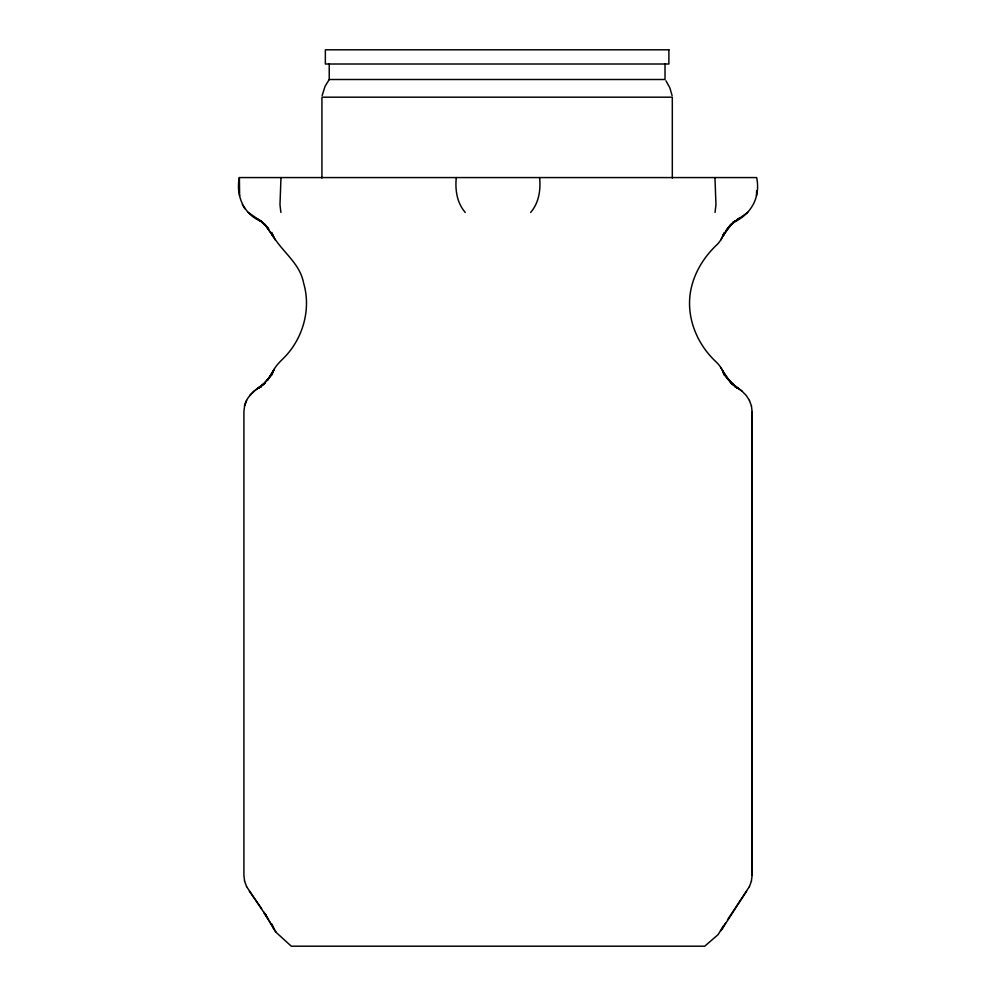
<?xml version="1.0" encoding="UTF-8"?>
<svg xmlns="http://www.w3.org/2000/svg" width="996" height="996" viewBox="0 0 996 996"><rect width="100%" height="100%" fill="white"/><g stroke="black" fill="none" stroke-linecap="round" stroke-linejoin="round"><path stroke-width="1.49" d="M456.293 177.574C455.023 189.85 456.927 202.86 465.257 212.447M266.555 226.403L258.661 219.469L261.189 221.349C243.609 214.377 235.691 195.627 239.339 177.574L756.661 177.574C760.745 197.619 751.059 214.439 733.006 222.681L735.434 220.813L729.52 225.88L735.434 220.813M756.437 195.814L756.661 190.746M751.407 881.099L752.129 875.372L752.129 411.634L751.42 405.945M715.041 212.447L715.962 204.703L714.954 177.574M322.156 95.591L325.032 86.378L329.228 79.506L329.228 64.005M271.846 375.044L273.103 371.346M724.154 232.404C722.947 236.911 720.494 241.02 717.282 244.381C703.388 257.304 693.079 274.373 690.265 293.31C686.518 318.745 697.499 344.653 716.099 361.884C719.249 364.785 721.565 368.408 723.382 372.255L722.996 371.496L730.753 382.613L728.537 379.986M244.543 405.945C246.871 395.474 256.059 389.336 264.276 383.647L254.117 391.042L249.784 395.474M246.56 400.504L244.58 405.97L243.908 411.634L243.908 875.372L244.593 881.099M749.39 886.602L751.445 881.099M267.053 917.192L264.724 913.519L275.979 932.244L291.293 946.2L704.707 946.2L718.166 934.572L723.308 925.931M272.406 373.164L273.253 371.072L272.904 371.757C276.104 364.05 283.35 359.232 288.404 352.895C304.228 333.76 310.752 307.054 303.593 283.051C299.896 262.969 281.968 251.851 272.63 235.193L275.207 239.961M723.606 234.284L720.793 239.961M274.199 369.18L269.343 377.409M272.468 372.554L273.8 369.989M271.896 373.587L273.402 370.761M723.308 235.392L724.291 233.562L722.673 236.562L727.341 229.043L725.86 230.96L733.591 221.959L728.512 227.462M722.996 235.952L731.325 224.212L727.329 228.943L735.036 221.112L732.645 222.992L747.747 212.434M271.435 374.272L270.352 376.164L272.867 371.769L267.177 380.372L268.771 378.418L263.168 384.506L265.434 382.651L259.719 387.295M722.934 927.363L721.067 930.662M721.751 929.48L746.614 891.146M722.673 927.886L725.598 922.968M727.491 919.806L749.428 886.602M530.631 212.447C538.948 202.86 540.853 189.85 539.595 177.574M267.177 380.372L270.937 375.343L269.53 377.223M267.426 379.999L268.995 378.057L261.948 385.514M737.961 219.207L739.729 217.962L733.006 222.681M329.228 79.506L665.017 79.506L665.017 64.005M256.507 218.51L261.189 221.349M749.478 400.504L746.228 395.449L741.896 391.03L730.591 382.638L732.857 384.493L725.088 375.343L728.835 380.372M741.933 391.042L731.699 383.647L736.965 387.755L726.98 378.044M261.064 221.162L263.454 223.042L248.265 212.422M262.023 221.996L268.733 228.98L264.749 224.262L273.016 235.965M264.812 224.386L273.278 236.475L271.846 232.404M249.386 891.146L261.612 908.763M665.975 80.801L669.86 87.86L672.088 95.591M723.606 373.164L722.76 371.085L726.495 377.223M242.314 204.678L244.929 208.737M264.027 912.473L272.692 926.741M266.268 915.996L246.572 886.602M263.952 912.324L268.335 919.296M273.315 927.799L275.979 932.244M720.793 367.487L725.661 376.177L724.59 374.284M272.916 927.114L273.751 928.546L272.02 924.139M272.568 235.181L271.584 233.35L273.788 237.446L272.331 234.683M722.884 371.334L724.154 375.044M244.555 881.099L246.61 886.602M749.44 400.492L751.457 405.97M280.897 212.447L279.976 204.703L280.984 177.574M239.613 195.814L239.389 177.574M752.092 411.609L752.092 875.372M672.312 178.047L672.312 97.185L321.932 97.185L321.932 178.047M259.346 387.382L256.819 388.95L261.438 386.336L259.346 387.382M259.396 387.394L256.881 388.963L261.5 386.348L259.396 387.394M668.889 49.8L325.356 49.8L325.356 64.005L668.889 64.005L668.889 49.8M736.642 387.394L734.525 386.336L739.169 388.963L736.617 387.382"/></g></svg>
